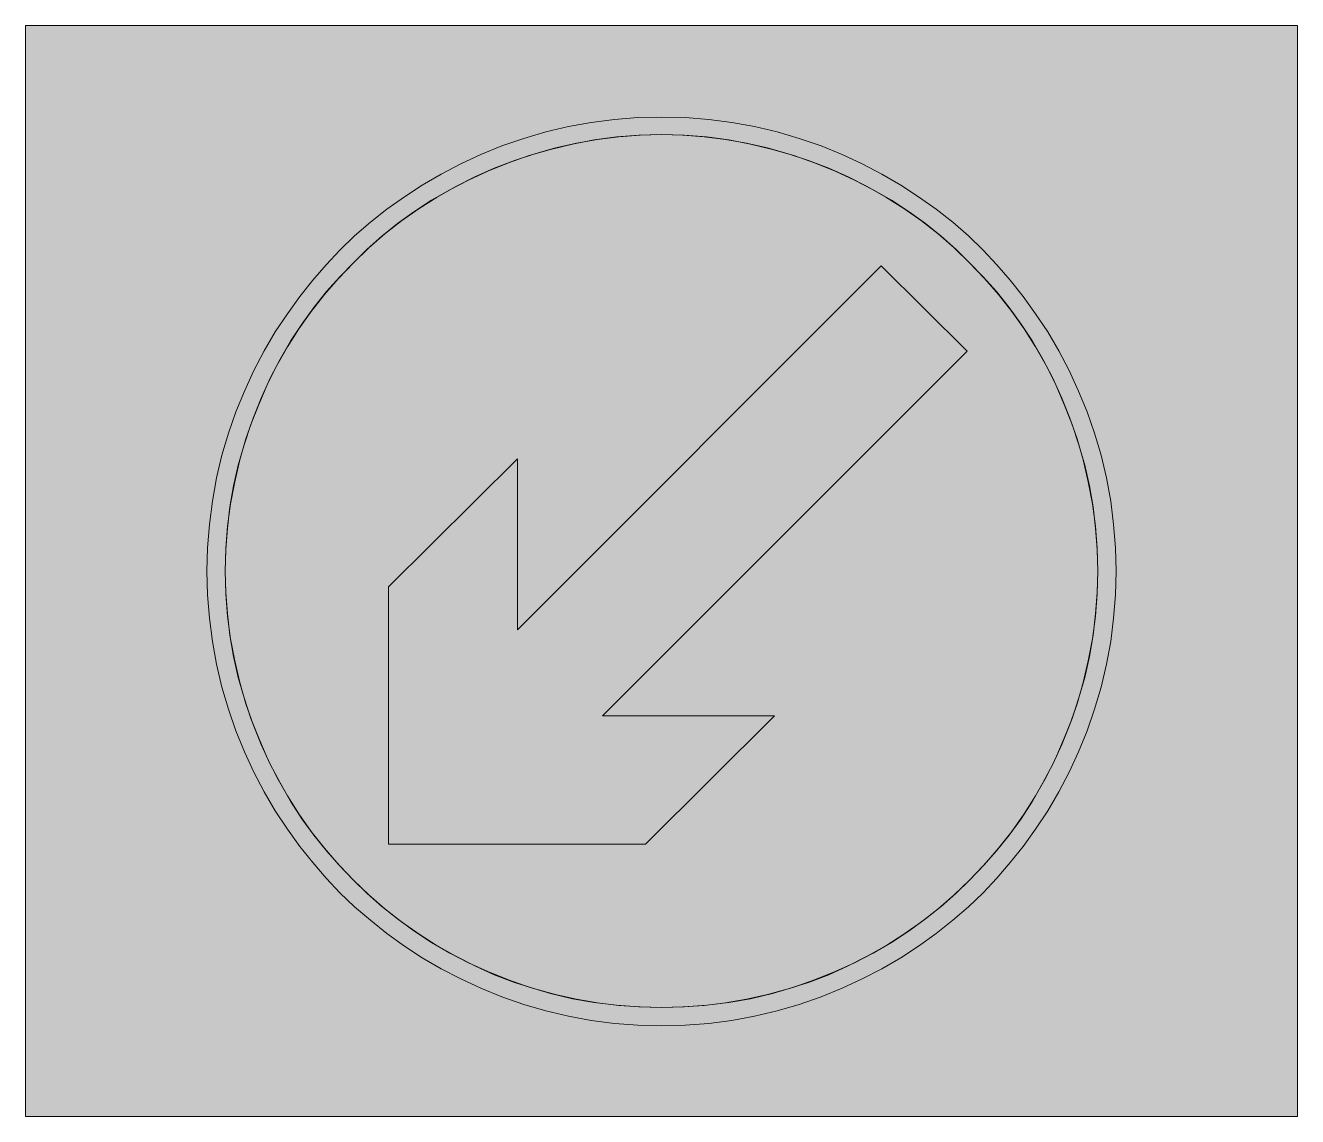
# Model space of a CAD drawing. Header units: metres. Extents: x 141 to 429, y 13 to 259.
import ezdxf

# ---------------------------------------------------------------- set-up
doc = ezdxf.new("R2010")
doc.units = ezdxf.units.M
for name, color, linetype, true_color in [('FILL_BLUE_0000FF', 7, 'Continuous', 0x0000ff), ('FILL_WHITE_FFFFFF', 7, 'Continuous', 0xffffff), ('FILL_YELLOW_FFFF00', 7, 'Continuous', 0xffff00), ('STROKE_WHITE_FFFFFF', 7, 'Continuous', 0xffffff)]:
    doc.layers.add(name, color=color, linetype=linetype, true_color=true_color)

msp = doc.modelspace()

# ---------------------------------------------------------------- hatches: boundary and pattern name
at = {"layer": 'FILL_BLUE_0000FF', "true_color": 0x0000ff}
h = msp.add_hatch(color=7, dxfattribs=at)
h.dxf.hatch_style = 1
h.paths.add_polyline_path([(211.92, 69.58), (208.74, 73.24), (205.75, 77.05), (202.95, 81), (200.35, 85.08), (197.97, 89.3), (195.8, 93.64), (193.86, 98.1), (192.09, 102.6), (190.55, 107.2), (189.25, 111.86), (188.19, 116.6), (187.36, 121.38), (186.77, 126.2), (186.42, 131.04), (186.3, 135.9), (186.42, 140.75), (186.77, 145.58), (187.36, 150.37), (188.19, 155.12), (189.25, 159.81), (190.55, 164.45), (192.09, 169.02), (193.86, 173.52), (195.8, 177.98), (197.97, 182.32), (200.35, 186.54), (202.95, 190.62), (205.75, 194.57), (208.74, 198.38), (211.92, 202.04), (215.28, 205.56), (218.75, 208.91), (222.38, 212.07), (226.18, 215.04), (230.13, 217.82), (234.21, 220.41), (238.42, 222.8), (242.73, 224.99), (247.14, 226.98), (251.7, 228.7), (256.31, 230.21), (260.98, 231.51), (265.7, 232.58), (270.46, 233.43), (275.26, 234.04), (280.09, 234.41), (284.94, 234.54), (289.79, 234.41), (294.62, 234.04), (299.42, 233.43), (304.18, 232.58), (308.9, 231.51), (313.57, 230.21), (318.18, 228.7), (322.74, 226.98), (327.15, 224.99), (331.46, 222.8), (335.67, 220.41), (339.75, 217.82), (343.7, 215.04), (347.5, 212.07), (351.13, 208.91), (354.6, 205.56), (357.96, 202.04), (361.14, 198.38), (364.13, 194.57), (366.93, 190.62), (369.53, 186.54), (371.91, 182.32), (374.08, 177.98), (376.02, 173.52), (377.79, 169.02), (379.33, 164.45), (380.63, 159.81), (381.69, 155.12), (382.52, 150.37), (383.11, 145.58), (383.46, 140.75), (383.58, 135.9), (383.46, 131.04), (383.11, 126.2), (382.52, 121.38), (381.69, 116.6), (380.63, 111.86), (379.33, 107.2), (377.79, 102.6), (376.02, 98.1), (374.08, 93.64), (371.91, 89.3), (369.53, 85.08), (366.93, 81), (364.13, 77.05), (361.14, 73.24), (357.96, 69.58), (354.6, 66.06), (351.13, 62.71), (347.5, 59.55), (343.7, 56.58), (339.75, 53.8), (335.67, 51.21), (331.46, 48.82), (327.15, 46.63), (322.74, 44.64), (318.18, 42.93), (313.57, 41.44), (308.9, 40.17), (304.18, 39.13), (299.42, 38.31), (294.62, 37.73), (289.79, 37.38), (284.94, 37.26), (280.09, 37.38), (275.26, 37.73), (270.46, 38.31), (265.7, 39.13), (260.98, 40.17), (256.31, 41.44), (251.7, 42.93), (247.14, 44.64), (242.73, 46.63), (238.42, 48.82), (234.21, 51.21), (230.13, 53.8), (226.18, 56.58), (222.38, 59.55), (218.75, 62.71), (215.28, 66.06), (211.92, 69.58)])
at = {"layer": 'FILL_WHITE_FFFFFF', "true_color": 0xffffff}
h = msp.add_hatch(color=7, dxfattribs=at)
h.dxf.hatch_style = 1
h.paths.add_polyline_path([(206.08, 69.98), (203.13, 73.66), (200.34, 77.58), (197.61, 81.7), (195.08, 85.97), (192.75, 90.41), (190.62, 95.04), (188.7, 99.8), (187, 104.67), (185.53, 109.67), (184.32, 114.84), (183.38, 120), (182.7, 125.24), (182.3, 130.53), (182.16, 135.9), (182.3, 141.17), (182.7, 146.43), (183.38, 151.7), (184.32, 156.96), (185.53, 162.05), (187, 167.04), (188.7, 171.89), (190.62, 176.58), (192.75, 181.21), (195.08, 185.65), (197.61, 189.92), (200.34, 194.04), (203.13, 197.96), (206.08, 201.65), (209.12, 205.13), (212.22, 208.44), (215.56, 211.64), (219.11, 214.74), (222.85, 217.7), (226.8, 220.5), (230.84, 223.13), (235.1, 225.61), (239.53, 227.92), (244.08, 230.04), (248.87, 231.96), (253.78, 233.66), (258.79, 235.13), (263.88, 236.34), (269.04, 237.29), (274.28, 237.96), (279.57, 238.37), (284.94, 238.5), (290.31, 238.37), (295.61, 237.96), (300.84, 237.29), (306, 236.34), (311.09, 235.13), (316.1, 233.66), (321.01, 231.96), (325.8, 230.04), (330.35, 227.92), (334.78, 225.61), (339.04, 223.13), (343.08, 220.5), (347.03, 217.7), (350.78, 214.74), (354.32, 211.64), (357.66, 208.44), (360.76, 205.13), (363.8, 201.65), (366.75, 197.96), (369.54, 194.04), (372.27, 189.92), (374.81, 185.65), (377.13, 181.21), (379.26, 176.58), (381.18, 171.89), (382.88, 167.04), (384.35, 162.05), (385.56, 156.96), (386.51, 151.7), (387.18, 146.43), (387.59, 141.17), (387.72, 135.9), (387.59, 130.53), (387.18, 125.24), (386.51, 120), (385.56, 114.84), (384.35, 109.67), (382.88, 104.67), (381.18, 99.8), (379.26, 95.04), (377.13, 90.41), (374.81, 85.97), (372.27, 81.7), (369.54, 77.58), (366.75, 73.66), (363.8, 69.98), (360.76, 66.49), (357.66, 63.18), (354.32, 60), (350.78, 56.95), (347.03, 53.99), (343.08, 51.12), (339.04, 48.49), (334.78, 46.01), (330.35, 43.7), (325.8, 41.58), (321.01, 39.66), (316.1, 37.96), (311.09, 36.49), (306, 35.28), (300.84, 34.34), (295.61, 33.66), (290.31, 33.26), (284.94, 33.12), (279.57, 33.26), (274.28, 33.66), (269.04, 34.34), (263.88, 35.28), (258.79, 36.49), (253.78, 37.96), (248.87, 39.66), (244.08, 41.58), (239.53, 43.7), (235.1, 46.01), (230.84, 48.49), (226.8, 51.12), (222.85, 53.99), (219.11, 56.95), (215.56, 60), (212.22, 63.18), (209.12, 66.49), (206.08, 69.98)])
h.paths.add_polyline_path([(221.72, 60.1), (225.25, 57.28), (228.96, 54.54), (232.94, 51.94), (237.06, 49.55), (241.31, 47.35), (245.7, 45.36), (250.33, 43.47), (255.04, 41.83), (259.85, 40.42), (264.78, 39.24), (269.7, 38.4), (274.73, 37.78), (279.82, 37.39), (284.94, 37.26), (290.06, 37.39), (295.16, 37.78), (300.18, 38.4), (305.1, 39.24), (310.03, 40.42), (314.84, 41.83), (319.55, 43.47), (324.18, 45.36), (328.57, 47.35), (332.82, 49.55), (336.94, 51.94), (340.92, 54.54), (344.63, 57.28), (348.17, 60.1), (351.5, 63.02), (354.6, 66.06), (357.67, 69.26), (360.65, 72.65), (363.54, 76.21), (366.3, 79.92), (368.8, 83.9), (371.16, 88.02), (373.39, 92.27), (375.48, 96.66), (377.29, 101.21), (378.92, 105.91), (380.31, 110.71), (381.42, 115.56), (382.37, 120.59), (383.04, 125.66), (383.45, 130.77), (383.58, 135.9), (383.45, 141), (383.04, 146.05), (382.37, 151.06), (381.42, 156.06), (380.31, 160.99), (378.92, 165.78), (377.29, 170.44), (375.48, 174.96), (373.39, 179.45), (371.16, 183.74), (368.8, 187.82), (366.3, 191.7), (363.54, 195.49), (360.65, 199.04), (357.67, 202.38), (354.6, 205.56), (351.5, 208.63), (348.17, 211.59), (344.63, 214.42), (340.92, 217.08), (336.94, 219.68), (332.82, 222.08), (328.57, 224.27), (324.18, 226.26), (319.55, 228.15), (314.84, 229.79), (310.03, 231.2), (305.1, 232.38), (300.18, 233.33), (295.16, 234), (290.06, 234.41), (284.94, 234.54), (279.82, 234.41), (274.73, 234), (269.7, 233.33), (264.78, 232.38), (259.85, 231.2), (255.04, 229.79), (250.33, 228.15), (245.7, 226.26), (241.31, 224.27), (237.06, 222.08), (232.94, 219.68), (228.96, 217.08), (225.25, 214.42), (221.72, 211.59), (218.38, 208.63), (215.28, 205.56), (212.21, 202.38), (209.23, 199.04), (206.34, 195.49), (203.58, 191.7), (201.08, 187.82), (198.72, 183.74), (196.49, 179.45), (194.4, 174.96), (192.59, 170.44), (190.96, 165.78), (189.57, 160.99), (188.46, 156.06), (187.52, 151.06), (186.84, 146.05), (186.44, 141), (186.3, 135.9), (186.44, 130.77), (186.84, 125.66), (187.52, 120.59), (188.46, 115.56), (189.57, 110.71), (190.96, 105.91), (192.59, 101.21), (194.4, 96.66), (196.49, 92.27), (198.72, 88.02), (201.08, 83.9), (203.58, 79.92), (206.34, 76.21), (209.23, 72.65), (212.21, 69.26), (215.28, 66.06), (218.38, 63.02), (221.72, 60.1)], flags=16)
h = msp.add_hatch(color=7, dxfattribs=at)
h.dxf.hatch_style = 1
h.paths.add_polyline_path([(334.62, 204.84), (354.06, 185.58), (271.62, 103.14), (310.5, 103.14), (281.34, 74.16), (223.2, 74.16), (223.2, 132.3), (252.36, 161.28), (252.36, 122.58), (334.62, 204.84)])
at = {"layer": 'FILL_YELLOW_FFFF00', "true_color": 0xffff00}
h = msp.add_hatch(color=7, dxfattribs=at)
h.dxf.hatch_style = 1
h.paths.add_polyline_path([(428.76, 259.2), (428.76, 12.6), (141.12, 12.6), (141.12, 259.2), (428.76, 259.2)])

# ---------------------------------------------------------------- linework, layer by layer
at = {"layer": 'FILL_BLUE_0000FF', "lineweight": 0, "true_color": 0x0000ff}
msp.add_lwpolyline([(211.92, 69.58), (208.74, 73.24), (205.75, 77.05), (202.95, 81), (200.35, 85.08), (197.97, 89.3), (195.8, 93.64), (193.86, 98.1), (192.09, 102.6), (190.55, 107.2), (189.25, 111.86), (188.19, 116.6), (187.36, 121.38), (186.77, 126.2), (186.42, 131.04), (186.3, 135.9), (186.42, 140.75), (186.77, 145.58), (187.36, 150.37), (188.19, 155.12), (189.25, 159.81), (190.55, 164.45), (192.09, 169.02), (193.86, 173.52), (195.8, 177.98), (197.97, 182.32), (200.35, 186.54), (202.95, 190.62), (205.75, 194.57), (208.74, 198.38), (211.92, 202.04), (215.28, 205.56), (218.75, 208.91), (222.38, 212.07), (226.18, 215.04), (230.13, 217.82), (234.21, 220.41), (238.42, 222.8), (242.73, 224.99), (247.14, 226.98), (251.7, 228.7), (256.31, 230.21), (260.98, 231.51), (265.7, 232.58), (270.46, 233.43), (275.26, 234.04), (280.09, 234.41), (284.94, 234.54), (289.79, 234.41), (294.62, 234.04), (299.42, 233.43), (304.18, 232.58), (308.9, 231.51), (313.57, 230.21), (318.18, 228.7), (322.74, 226.98), (327.15, 224.99), (331.46, 222.8), (335.67, 220.41), (339.75, 217.82), (343.7, 215.04), (347.5, 212.07), (351.13, 208.91), (354.6, 205.56), (357.96, 202.04), (361.14, 198.38), (364.13, 194.57), (366.93, 190.62), (369.53, 186.54), (371.91, 182.32), (374.08, 177.98), (376.02, 173.52), (377.79, 169.02), (379.33, 164.45), (380.63, 159.81), (381.69, 155.12), (382.52, 150.37), (383.11, 145.58), (383.46, 140.75), (383.58, 135.9), (383.46, 131.04), (383.11, 126.2), (382.52, 121.38), (381.69, 116.6), (380.63, 111.86), (379.33, 107.2), (377.79, 102.6), (376.02, 98.1), (374.08, 93.64), (371.91, 89.3), (369.53, 85.08), (366.93, 81), (364.13, 77.05), (361.14, 73.24), (357.96, 69.58), (354.6, 66.06), (351.13, 62.71), (347.5, 59.55), (343.7, 56.58), (339.75, 53.8), (335.67, 51.21), (331.46, 48.82), (327.15, 46.63), (322.74, 44.64), (318.18, 42.93), (313.57, 41.44), (308.9, 40.17), (304.18, 39.13), (299.42, 38.31), (294.62, 37.73), (289.79, 37.38), (284.94, 37.26), (280.09, 37.38), (275.26, 37.73), (270.46, 38.31), (265.7, 39.13), (260.98, 40.17), (256.31, 41.44), (251.7, 42.93), (247.14, 44.64), (242.73, 46.63), (238.42, 48.82), (234.21, 51.21), (230.13, 53.8), (226.18, 56.58), (222.38, 59.55), (218.75, 62.71), (215.28, 66.06)], close=True, dxfattribs=at)
at = {"layer": 'FILL_WHITE_FFFFFF', "lineweight": 0, "true_color": 0xffffff}
for points in [[(206.08, 69.98), (203.13, 73.66), (200.34, 77.58), (197.61, 81.7), (195.08, 85.97), (192.75, 90.41), (190.62, 95.04), (188.7, 99.8), (187, 104.67), (185.53, 109.67), (184.32, 114.84), (183.38, 120), (182.7, 125.24), (182.3, 130.53), (182.16, 135.9), (182.3, 141.17), (182.7, 146.43), (183.38, 151.7), (184.32, 156.96), (185.53, 162.05), (187, 167.04), (188.7, 171.89), (190.62, 176.58), (192.75, 181.21), (195.08, 185.65), (197.61, 189.92), (200.34, 194.04), (203.13, 197.96), (206.08, 201.65), (209.12, 205.13), (212.22, 208.44), (215.56, 211.64), (219.11, 214.74), (222.85, 217.7), (226.8, 220.5), (230.84, 223.13), (235.1, 225.61), (239.53, 227.92), (244.08, 230.04), (248.87, 231.96), (253.78, 233.66), (258.79, 235.13), (263.88, 236.34), (269.04, 237.29), (274.28, 237.96), (279.57, 238.37), (284.94, 238.5), (290.31, 238.37), (295.61, 237.96), (300.84, 237.29), (306, 236.34), (311.09, 235.13), (316.1, 233.66), (321.01, 231.96), (325.8, 230.04), (330.35, 227.92), (334.78, 225.61), (339.04, 223.13), (343.08, 220.5), (347.03, 217.7), (350.78, 214.74), (354.32, 211.64), (357.66, 208.44), (360.76, 205.13), (363.8, 201.65), (366.75, 197.96), (369.54, 194.04), (372.27, 189.92), (374.81, 185.65), (377.13, 181.21), (379.26, 176.58), (381.18, 171.89), (382.88, 167.04), (384.35, 162.05), (385.56, 156.96), (386.51, 151.7), (387.18, 146.43), (387.59, 141.17), (387.72, 135.9), (387.59, 130.53), (387.18, 125.24), (386.51, 120), (385.56, 114.84), (384.35, 109.67), (382.88, 104.67), (381.18, 99.8), (379.26, 95.04), (377.13, 90.41), (374.81, 85.97), (372.27, 81.7), (369.54, 77.58), (366.75, 73.66), (363.8, 69.98), (360.76, 66.49), (357.66, 63.18), (354.32, 60), (350.78, 56.95), (347.03, 53.99), (343.08, 51.12), (339.04, 48.49), (334.78, 46.01), (330.35, 43.7), (325.8, 41.58), (321.01, 39.66), (316.1, 37.96), (311.09, 36.49), (306, 35.28), (300.84, 34.34), (295.61, 33.66), (290.31, 33.26), (284.94, 33.12), (279.57, 33.26), (274.28, 33.66), (269.04, 34.34), (263.88, 35.28), (258.79, 36.49), (253.78, 37.96), (248.87, 39.66), (244.08, 41.58), (239.53, 43.7), (235.1, 46.01), (230.84, 48.49), (226.8, 51.12), (222.85, 53.99), (219.11, 56.95), (215.56, 60), (212.22, 63.18), (209.12, 66.49)], [(221.72, 60.1), (225.25, 57.28), (228.96, 54.54), (232.94, 51.94), (237.06, 49.55), (241.31, 47.35), (245.7, 45.36), (250.33, 43.47), (255.04, 41.83), (259.85, 40.42), (264.78, 39.24), (269.7, 38.4), (274.73, 37.78), (279.82, 37.39), (284.94, 37.26), (290.06, 37.39), (295.16, 37.78), (300.18, 38.4), (305.1, 39.24), (310.03, 40.42), (314.84, 41.83), (319.55, 43.47), (324.18, 45.36), (328.57, 47.35), (332.82, 49.55), (336.94, 51.94), (340.92, 54.54), (344.63, 57.28), (348.17, 60.1), (351.5, 63.02), (354.6, 66.06), (357.67, 69.26), (360.65, 72.65), (363.54, 76.21), (366.3, 79.92), (368.8, 83.9), (371.16, 88.02), (373.39, 92.27), (375.48, 96.66), (377.29, 101.21), (378.92, 105.91), (380.31, 110.71), (381.42, 115.56), (382.37, 120.59), (383.04, 125.66), (383.45, 130.77), (383.58, 135.9), (383.45, 141), (383.04, 146.05), (382.37, 151.06), (381.42, 156.06), (380.31, 160.99), (378.92, 165.78), (377.29, 170.44), (375.48, 174.96), (373.39, 179.45), (371.16, 183.74), (368.8, 187.82), (366.3, 191.7), (363.54, 195.49), (360.65, 199.04), (357.67, 202.38), (354.6, 205.56), (351.5, 208.63), (348.17, 211.59), (344.63, 214.42), (340.92, 217.08), (336.94, 219.68), (332.82, 222.08), (328.57, 224.27), (324.18, 226.26), (319.55, 228.15), (314.84, 229.79), (310.03, 231.2), (305.1, 232.38), (300.18, 233.33), (295.16, 234), (290.06, 234.41), (284.94, 234.54), (279.82, 234.41), (274.73, 234), (269.7, 233.33), (264.78, 232.38), (259.85, 231.2), (255.04, 229.79), (250.33, 228.15), (245.7, 226.26), (241.31, 224.27), (237.06, 222.08), (232.94, 219.68), (228.96, 217.08), (225.25, 214.42), (221.72, 211.59), (218.38, 208.63), (215.28, 205.56), (212.21, 202.38), (209.23, 199.04), (206.34, 195.49), (203.58, 191.7), (201.08, 187.82), (198.72, 183.74), (196.49, 179.45), (194.4, 174.96), (192.59, 170.44), (190.96, 165.78), (189.57, 160.99), (188.46, 156.06), (187.52, 151.06), (186.84, 146.05), (186.44, 141), (186.3, 135.9), (186.44, 130.77), (186.84, 125.66), (187.52, 120.59), (188.46, 115.56), (189.57, 110.71), (190.96, 105.91), (192.59, 101.21), (194.4, 96.66), (196.49, 92.27), (198.72, 88.02), (201.08, 83.9), (203.58, 79.92), (206.34, 76.21), (209.23, 72.65), (212.21, 69.26), (215.28, 66.06), (218.38, 63.02)]]:
    msp.add_lwpolyline(points, close=True, dxfattribs=at)
at = {"layer": 'FILL_WHITE_FFFFFF', "lineweight": 0, "true_color": 0x0000ff}
msp.add_lwpolyline([(334.62, 204.84), (354.06, 185.58), (271.62, 103.14), (310.5, 103.14), (281.34, 74.16), (223.2, 74.16), (223.2, 132.3), (252.36, 161.28), (252.36, 122.58)], close=True, dxfattribs=at)
at = {"layer": 'FILL_YELLOW_FFFF00', "lineweight": 0, "true_color": 0xffff00}
msp.add_lwpolyline([(428.76, 259.2), (428.76, 12.6), (141.12, 12.6), (141.12, 259.2)], close=True, dxfattribs=at)
at = {"layer": 'STROKE_WHITE_FFFFFF', "lineweight": 0, "true_color": 0xffffff}
msp.add_lwpolyline([(334.62, 204.84), (252.36, 122.58), (334.62, 204.84)], dxfattribs=at)

doc.saveas('drawing.dxf')
